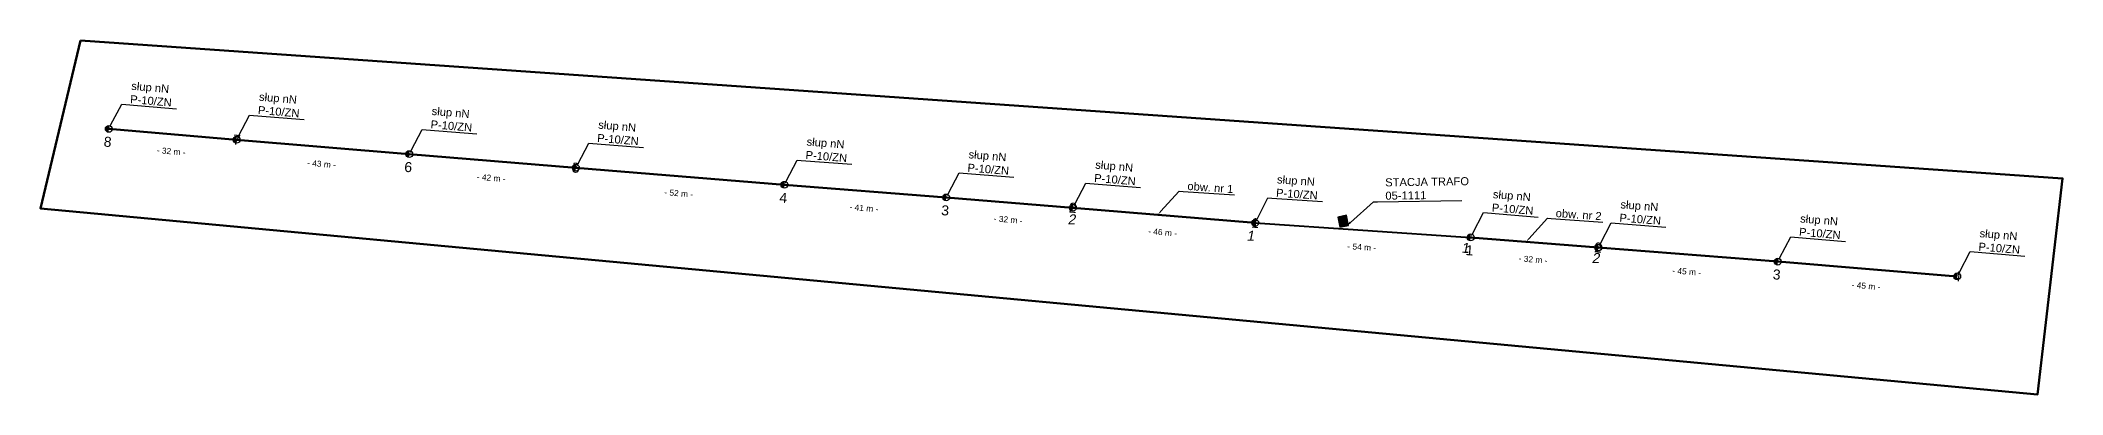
# Model space of a CAD drawing. Header units: metres. Extents: x 7531723 to 15066081, y 5784574 to 11569750.
# Drawn here: x 7532737 to 7533243, y 5784835 to 5784923 of the extents above; entities that cross this region are included whole.
import ezdxf
from ezdxf import colors
from ezdxf.entities.mleader import LeaderData, LeaderLine
from ezdxf.enums import TextEntityAlignment as Align
from ezdxf.math import Vec2, Vec3

# ---------------------------------------------------------------- set-up
doc = ezdxf.new("R2010")
doc.units = ezdxf.units.M
for name, color, linetype, lineweight in [('!tele', 30, 'Continuous', 40), ('!trafo', 6, 'Continuous', 50), ('_MM LINIA Sn', 40, 'Continuous', 30), ('_numery', 7, 'Continuous', 40)]:
    doc.layers.add(name, color=color, linetype=linetype, lineweight=lineweight)
for name, color, linetype in [('!wymiary', 7, 'Continuous'), ('_MM opisy', 7, 'Continuous'), ('_MM slupy', 5, 'Continuous'), ('_mm trafo', 3, 'Continuous'), ('_numery_05-1111_1', 7, 'Continuous'), ('_numery_05-1111_2', 7, 'Continuous')]:
    doc.layers.add(name, color=color, linetype=linetype)
for name, color, linetype, lineweight, plot in [('_arkusze model', 7, 'Continuous', 50, False), ('_kontrola_05-1111_1', 90, 'Continuous', 50, False), ('_kontrola_05-1111_2', 230, 'Continuous', 50, False)]:
    doc.layers.add(name, color=color, linetype=linetype, lineweight=lineweight, plot=plot)
doc.layers.get('0').off()
doc.styles.get("Standard").update_dxf_attribs({"font": 'arial.ttf'})
doc.dimstyles.new('opis linie', dxfattribs={"dimtxt": 1.5, "dimasz": 2.5, "dimexe": 1.25, "dimexo": 0.625, "dimgap": 2.5, "dimtad": 4, "dimdec": 0, "dimtxsty": 'Standard', "dimcen": 2.5, "dimse1": 1, "dimse2": 1, "dimsd1": 1, "dimsd2": 1, "dimclrt": 256, "dimazin": 3, "dimtfac": 1, "dimtdec": 0, "dimtmove": 0, "dimatfit": 3, "dimtfill": 1})

# ---------------------------------------------------------------- blocks, each defined once
blk = doc.blocks.new('ZN')
at = {"layer": '_MM slupy', "transparency": 33554687}
h = blk.add_hatch(color=256, dxfattribs=at)
h.dxf.hatch_style = 1
h.paths.add_polyline_path([(0, -0.86), (0, 0.86, 1)])
at = {"layer": '_MM slupy'}
blk.add_circle((0, 0), 0.857, dxfattribs=at)
blk = doc.blocks.new('*D126')
at = {"layer": 'Defpoints', "color": 0}
for p in [(7532754.46, 5784901.36), (7532786.33, 5784897.62), (7532786.42, 5784898.62)]:
    blk.add_point(p, dxfattribs=at)
at = {"layer": '!wymiary', "insert": (7532770.07, 5784895.74), "char_height": 1.5, "attachment_point": 5, "rotation": 355.0934, "bg_fill": 3, "box_fill_scale": 1.1, "bg_fill_color": 9, "bg_fill_true_color": 13158600, "bg_fill_transparency": 0}
blk.add_mtext('\\A1;- 32 m -', dxfattribs=at)
blk = doc.blocks.new('*D127')
at = {"layer": 'Defpoints', "color": 0}
for p in [(7532786.42, 5784898.62), (7532829.51, 5784894.05), (7532829.59, 5784895.05)]:
    blk.add_point(p, dxfattribs=at)
at = {"layer": '!wymiary', "insert": (7532807.65, 5784892.58), "char_height": 1.5, "attachment_point": 5, "rotation": 355.2726, "bg_fill": 3, "box_fill_scale": 1.1, "bg_fill_color": 9, "bg_fill_true_color": 13158600, "bg_fill_transparency": 0}
blk.add_mtext('\\A1;- 43 m -', dxfattribs=at)
blk = doc.blocks.new('*D128')
at = {"layer": 'Defpoints', "color": 0}
for p in [(7532829.59, 5784895.05), (7532871.23, 5784891.64), (7532871.15, 5784890.64)]:
    blk.add_point(p, dxfattribs=at)
at = {"layer": '!wymiary', "insert": (7532850.06, 5784889.11), "char_height": 1.5, "attachment_point": 5, "rotation": 355.3184, "bg_fill": 3, "box_fill_scale": 1.1, "bg_fill_color": 9, "bg_fill_true_color": 13158600, "bg_fill_transparency": 0}
blk.add_mtext('\\A1;- 42 m -', dxfattribs=at)
blk = doc.blocks.new('*D129')
at = {"layer": 'Defpoints', "color": 0}
for p in [(7532871.23, 5784891.64), (7532923.35, 5784887.39), (7532923.27, 5784886.39)]:
    blk.add_point(p, dxfattribs=at)
at = {"layer": '!wymiary', "insert": (7532896.94, 5784885.26), "char_height": 1.5, "attachment_point": 5, "rotation": 355.3383, "bg_fill": 3, "box_fill_scale": 1.1, "bg_fill_color": 9, "bg_fill_true_color": 13158600, "bg_fill_transparency": 0}
blk.add_mtext('\\A1;- 52 m -', dxfattribs=at)
blk = doc.blocks.new('*D130')
at = {"layer": 'Defpoints', "color": 0}
for p in [(7532923.35, 5784887.39), (7532963.72, 5784883.23), (7532963.8, 5784884.23)]:
    blk.add_point(p, dxfattribs=at)
at = {"layer": '!wymiary', "insert": (7532943.24, 5784881.57), "char_height": 1.5, "attachment_point": 5, "rotation": 355.5331, "bg_fill": 3, "box_fill_scale": 1.1, "bg_fill_color": 9, "bg_fill_true_color": 13158600, "bg_fill_transparency": 0}
blk.add_mtext('\\A1;- 41 m -', dxfattribs=at)
blk = doc.blocks.new('*D131')
at = {"layer": 'Defpoints', "color": 0}
for p in [(7532963.8, 5784884.23), (7532995.46, 5784881.66), (7532995.38, 5784880.66)]:
    blk.add_point(p, dxfattribs=at)
at = {"layer": '!wymiary', "insert": (7532979.28, 5784878.69), "char_height": 1.5, "attachment_point": 5, "rotation": 355.3502, "bg_fill": 3, "box_fill_scale": 1.1, "bg_fill_color": 9, "bg_fill_true_color": 13158600, "bg_fill_transparency": 0}
blk.add_mtext('\\A1;- 32 m -', dxfattribs=at)
blk = doc.blocks.new('*D132')
at = {"layer": 'Defpoints', "color": 0}
for p in [(7532995.46, 5784881.66), (7533040.97, 5784876.88), (7533041.05, 5784877.88)]:
    blk.add_point(p, dxfattribs=at)
at = {"layer": '!wymiary', "insert": (7533017.9, 5784875.52), "char_height": 1.5, "attachment_point": 5, "rotation": 355.2665, "bg_fill": 3, "box_fill_scale": 1.1, "bg_fill_color": 9, "bg_fill_true_color": 13158600, "bg_fill_transparency": 0}
blk.add_mtext('\\A1;- 46 m -', dxfattribs=at)
blk = doc.blocks.new('*D133')
at = {"layer": 'Defpoints', "color": 0}
for p in [(7533041.05, 5784877.88), (7533094.83, 5784873.26), (7533094.89, 5784874.26)]:
    blk.add_point(p, dxfattribs=at)
at = {"layer": '!wymiary', "insert": (7533067.69, 5784871.82), "char_height": 1.5, "attachment_point": 5, "rotation": 356.1547, "bg_fill": 3, "box_fill_scale": 1.1, "bg_fill_color": 9, "bg_fill_true_color": 13158600, "bg_fill_transparency": 0}
blk.add_mtext('\\A1;- 54 m -', dxfattribs=at)
blk = doc.blocks.new('*D134')
at = {"layer": 'Defpoints', "color": 0}
for p in [(7533094.89, 5784874.26), (7533126.8, 5784871.71), (7533126.72, 5784870.72)]:
    blk.add_point(p, dxfattribs=at)
at = {"layer": '!wymiary', "insert": (7533110.51, 5784868.73), "char_height": 1.5, "attachment_point": 5, "rotation": 355.4363, "bg_fill": 3, "box_fill_scale": 1.1, "bg_fill_color": 9, "bg_fill_true_color": 13158600, "bg_fill_transparency": 0}
blk.add_mtext('\\A1;- 32 m -', dxfattribs=at)
blk = doc.blocks.new('*D135')
at = {"layer": 'Defpoints', "color": 0}
for p in [(7533126.8, 5784871.71), (7533171.59, 5784867.22), (7533171.67, 5784868.21)]:
    blk.add_point(p, dxfattribs=at)
at = {"layer": '!wymiary', "insert": (7533148.91, 5784865.71), "char_height": 1.5, "attachment_point": 5, "rotation": 355.541, "bg_fill": 3, "box_fill_scale": 1.1, "bg_fill_color": 9, "bg_fill_true_color": 13158600, "bg_fill_transparency": 0}
blk.add_mtext('\\A1;- 45 m -', dxfattribs=at)
blk = doc.blocks.new('*D136')
at = {"layer": 'Defpoints', "color": 0}
for p in [(7533171.67, 5784868.21), (7533216.44, 5784863.53), (7533216.52, 5784864.52)]:
    blk.add_point(p, dxfattribs=at)
at = {"layer": '!wymiary', "insert": (7533193.74, 5784862.12), "char_height": 1.5, "attachment_point": 5, "rotation": 355.295, "bg_fill": 3, "box_fill_scale": 1.1, "bg_fill_color": 9, "bg_fill_true_color": 13158600, "bg_fill_transparency": 0}
blk.add_mtext('\\A1;- 45 m -', dxfattribs=at)
blk = doc.blocks.new('trafo')
at = {"layer": '_mm trafo'}
h = blk.add_hatch(color=256, dxfattribs=at)
h.dxf.hatch_style = 1
h.paths.add_polyline_path([(-1.15, 1.02), (-0.52, -1.51), (1.64, -0.96), (1.01, 1.59)])
at = {"layer": '_MM LINIA Sn', "color": 2, "lineweight": 60}
for p, q in [((0.58, 0.02), (-0.43, 0.9)), ((-0.32, -0.23), (0.58, 0.02)), ((0.58, -0.92), (-0.32, -0.23)), ((0.55, -0.72), (0.41, -0.9)), ((0.41, -0.9), (0.58, -0.92)), ((0.58, -0.92), (0.55, -0.72))]:
    blk.add_line(p, q, dxfattribs=at)
at = {"layer": '_mm trafo', "flags": 128}
blk.add_lwpolyline([(-0.52, -1.52), (1.64, -0.96), (0.98, 1.58), (-1.17, 0.99), (-0.52, -1.52)], close=True, dxfattribs=at)
blk = doc.blocks.new('q')
at = {"layer": '_MM slupy'}
blk.add_blockref('ZN', (0, 0), dxfattribs=at)
at = {"layer": '_MM opisy'}
ml = blk.add_multileader_mtext('Standard', dxfattribs=at)
ml.set_content('\\pxql;słup nN\\PP-10/ZN', color=256)
ml.set_leader_properties()
ml.build(insert=Vec2(0, 0))
ml.multileader.update_dxf_attribs({"has_text_frame": 1, "text_left_attachment_type": 5, "text_right_attachment_type": 5, "dogleg_length": 1, "arrow_head_size": 1})
ctx = ml.context
ctx.base_point, ctx.char_height, ctx.arrow_head_size, ctx.landing_gap_size, ctx.plane_origin = Vec3(3.71, 6.41), 2, 1, 1, Vec3(1.72, -1.42)
ctx.left_attachment, ctx.right_attachment = 5, 5
notes = []
notes.append((ctx, [(0, (1, 1, 0), (2.71, 6.41), (1, 0), 1, [(0, [(0, 0), (2.71, 6.41)], 0, [])])]))
ctx.mtext.insert, ctx.mtext.flow_direction = Vec3(4.71, 12.21), 5
ctx.mtext.has_bg_fill, ctx.mtext.bg_color, ctx.mtext.bg_scale_factor, ctx.mtext.bg_transparency, ctx.mtext.use_window_bg_color = 1, -1023410175, 1, 0, 1
for ctx, leaders in notes:
    for number, flags, end, landing, length, lines in leaders:
        leader = LeaderData()
        leader.index, (leader.has_last_leader_line, leader.has_dogleg_vector, leader.attachment_direction) = number, flags
        leader.last_leader_point, leader.dogleg_vector, leader.dogleg_length = Vec3(end), Vec3(landing), length
        for number, points, colour, breaks in lines:
            line = LeaderLine()
            line.index, line.vertices, line.color, line.breaks = number, Vec3.list(points), colors.encode_raw_color(colour), breaks
            leader.lines.append(line)
        ctx.leaders.append(leader)

msp = doc.modelspace()

# ---------------------------------------------------------------- linework, layer by layer
at = {"layer": '!tele'}
msp.add_lwpolyline([(7532754.46, 5784901.36), (7532786.42, 5784898.62), (7532829.59, 5784895.05), (7532871.23, 5784891.64), (7532923.35, 5784887.39), (7532963.8, 5784884.23), (7532995.46, 5784881.66), (7533041.05, 5784877.88), (7533094.89, 5784874.26), (7533126.8, 5784871.71), (7533171.67, 5784868.21), (7533216.52, 5784864.52)], dxfattribs=at)
at = {"layer": '!trafo'}
msp.add_lwpolyline([(7532747.43, 5784923.43), (7532737.38, 5784881.47), (7533236.59, 5784835.01), (7533242.86, 5784889)], close=True, dxfattribs=at)

# ---------------------------------------------------------------- next in the draw order: block references
for p, rotation in [((7532754.46, 5784901.36), 355.093383157613), ((7532786.42, 5784898.62), 355.2726068560953), ((7532829.59, 5784895.05), 355.318357420796), ((7532871.23, 5784891.64), 355.3382675111636), ((7532923.35, 5784887.39), 355.5330609189215), ((7532963.8, 5784884.23), 355.3502022418888), ((7532995.46, 5784881.66), 355.2665219172271), ((7533041.05, 5784877.88), 356.1547087774215), ((7533094.89, 5784874.26), 355.4362843980688), ((7533126.8, 5784871.71), 355.5409520753066), ((7533171.67, 5784868.21), 355.2950440216997), ((7533216.52, 5784864.52), 355.2950440216997)]:
    msp.add_blockref('q', p, dxfattribs=dict(rotation=rotation))

# ---------------------------------------------------------------- next in the draw order: dimensions: what is measured, and where the dimension line sits
at = {"layer": '!wymiary'}
dim = msp.add_aligned_dim(p1=(7532754.46, 5784901.36), p2=(7532786.42, 5784898.62), distance=-1, dimstyle='opis linie', dxfattribs=at)
dim.commit()
dim.dimension.update_dxf_attribs({"geometry": '*D126', "text_midpoint": (7532770.07, 5784895.74)})

# ---------------------------------------------------------------- next in the draw order: texts
at = {"layer": '_numery_05-1111_1', "color": 7}
msp.add_text('8', height=2.5, rotation=-4.9066, dxfattribs=at).set_placement((7532754.29, 5784899.37), align=Align.TOP_CENTER)

# ---------------------------------------------------------------- next in the draw order: dimensions: what is measured, and where the dimension line sits
at = {"layer": '!wymiary'}
dim = msp.add_aligned_dim(p1=(7532786.42, 5784898.62), p2=(7532829.59, 5784895.05), distance=-1, dimstyle='opis linie', dxfattribs=at)
dim.commit()
dim.dimension.update_dxf_attribs({"geometry": '*D127', "text_midpoint": (7532807.65, 5784892.58)})

# ---------------------------------------------------------------- next in the draw order: linework, layer by layer
at = {"layer": '_kontrola_05-1111_1', "color": 90}
msp.add_lwpolyline([(7532786.42, 5784898.62), (7532754.46, 5784901.36)], dxfattribs=at)

# ---------------------------------------------------------------- next in the draw order: texts
at = {"layer": '_numery_05-1111_1', "color": 7}
msp.add_text('7', height=2.5, rotation=355.0934, dxfattribs=at).set_placement((7532786.26, 5784896.63), align=Align.BOTTOM_CENTER)

# ---------------------------------------------------------------- next in the draw order: dimensions: what is measured, and where the dimension line sits
at = {"layer": '!wymiary'}
dim = msp.add_aligned_dim(p1=(7532829.59, 5784895.05), p2=(7532871.23, 5784891.64), distance=-1, dimstyle='opis linie', dxfattribs=at)
dim.commit()
dim.dimension.update_dxf_attribs({"geometry": '*D128', "text_midpoint": (7532850.06, 5784889.11)})

# ---------------------------------------------------------------- next in the draw order: linework, layer by layer
at = {"layer": '_kontrola_05-1111_1', "color": 90}
msp.add_lwpolyline([(7532829.59, 5784895.05), (7532786.42, 5784898.62)], dxfattribs=at)

# ---------------------------------------------------------------- next in the draw order: texts
at = {"layer": '_numery_05-1111_1', "color": 7}
msp.add_text('6', height=2.5, rotation=-4.6816, dxfattribs=at).set_placement((7532829.43, 5784893.06), align=Align.TOP_CENTER)

# ---------------------------------------------------------------- next in the draw order: dimensions: what is measured, and where the dimension line sits
at = {"layer": '!wymiary'}
dim = msp.add_aligned_dim(p1=(7532871.23, 5784891.64), p2=(7532923.35, 5784887.39), distance=-1, dimstyle='opis linie', dxfattribs=at)
dim.commit()
dim.dimension.update_dxf_attribs({"geometry": '*D129', "text_midpoint": (7532896.94, 5784885.26)})

# ---------------------------------------------------------------- next in the draw order: linework, layer by layer
at = {"layer": '_kontrola_05-1111_1', "color": 90}
msp.add_lwpolyline([(7532871.23, 5784891.64), (7532829.59, 5784895.05)], dxfattribs=at)

# ---------------------------------------------------------------- next in the draw order: texts
at = {"layer": '_numery_05-1111_1', "color": 7}
msp.add_text('5', height=2.5, rotation=355.3184, dxfattribs=at).set_placement((7532871.07, 5784889.65), align=Align.BOTTOM_CENTER)

# ---------------------------------------------------------------- next in the draw order: dimensions: what is measured, and where the dimension line sits
at = {"layer": '!wymiary'}
dim = msp.add_aligned_dim(p1=(7532923.35, 5784887.39), p2=(7532963.8, 5784884.23), distance=-1, dimstyle='opis linie', dxfattribs=at)
dim.commit()
dim.dimension.update_dxf_attribs({"geometry": '*D130', "text_midpoint": (7532943.24, 5784881.57)})

# ---------------------------------------------------------------- next in the draw order: linework, layer by layer
at = {"layer": '_kontrola_05-1111_1', "color": 90}
msp.add_lwpolyline([(7532923.35, 5784887.39), (7532871.23, 5784891.64)], dxfattribs=at)

# ---------------------------------------------------------------- next in the draw order: texts
at = {"layer": '_numery_05-1111_1', "color": 7}
msp.add_text('4', height=2.5, rotation=-4.4669, dxfattribs=at).set_placement((7532923.19, 5784885.4), align=Align.TOP_CENTER)

# ---------------------------------------------------------------- next in the draw order: dimensions: what is measured, and where the dimension line sits
at = {"layer": '!wymiary'}
dim = msp.add_aligned_dim(p1=(7532963.8, 5784884.23), p2=(7532995.46, 5784881.66), distance=-1, dimstyle='opis linie', dxfattribs=at)
dim.commit()
dim.dimension.update_dxf_attribs({"geometry": '*D131', "text_midpoint": (7532979.28, 5784878.69)})

# ---------------------------------------------------------------- next in the draw order: linework, layer by layer
at = {"layer": '_kontrola_05-1111_1', "color": 90}
msp.add_lwpolyline([(7532963.8, 5784884.23), (7532923.35, 5784887.39)], dxfattribs=at)

# ---------------------------------------------------------------- next in the draw order: texts
at = {"layer": '_numery_05-1111_1', "color": 7}
msp.add_text('3', height=2.5, rotation=-4.6498, dxfattribs=at).set_placement((7532963.64, 5784882.24), align=Align.TOP_CENTER)

# ---------------------------------------------------------------- next in the draw order: dimensions: what is measured, and where the dimension line sits
at = {"layer": '!wymiary'}
dim = msp.add_aligned_dim(p1=(7532995.46, 5784881.66), p2=(7533041.05, 5784877.88), distance=-1, dimstyle='opis linie', dxfattribs=at)
dim.commit()
dim.dimension.update_dxf_attribs({"geometry": '*D132', "text_midpoint": (7533017.9, 5784875.52)})

# ---------------------------------------------------------------- next in the draw order: linework, layer by layer
at = {"layer": '_kontrola_05-1111_1', "color": 90}
msp.add_lwpolyline([(7532995.46, 5784881.66), (7532963.8, 5784884.23)], dxfattribs=at)

# ---------------------------------------------------------------- next in the draw order: texts
at = {"layer": '_numery', "oblique": 10}
msp.add_text('2', height=2.5, rotation=358.8205, dxfattribs=at).set_placement((7532994.14, 5784877.53))
at = {"layer": '_numery_05-1111_1', "color": 7}
msp.add_text('2', height=2.5, rotation=355.3502, dxfattribs=at).set_placement((7532995.3, 5784879.66), align=Align.BOTTOM_CENTER)

# ---------------------------------------------------------------- next in the draw order: dimensions: what is measured, and where the dimension line sits
at = {"layer": '!wymiary'}
dim = msp.add_aligned_dim(p1=(7533041.05, 5784877.88), p2=(7533094.89, 5784874.26), distance=-1, dimstyle='opis linie', dxfattribs=at)
dim.commit()
dim.dimension.update_dxf_attribs({"geometry": '*D133', "text_midpoint": (7533067.69, 5784871.82)})

# ---------------------------------------------------------------- next in the draw order: leaders
at = {"layer": '_MM opisy', "color": 1}
ml = msp.add_multileader_mtext('Standard', dxfattribs=at)
ml.set_content('\\pxql;obw. nr 1', color=1)
ml.set_leader_properties()
ml.build(insert=Vec2(0, 0))
ml.multileader.update_dxf_attribs({"has_text_frame": 1, "text_left_attachment_type": 5, "text_right_attachment_type": 5, "dogleg_length": 1, "arrow_head_size": 1})
ctx = ml.context
ctx.base_point, ctx.char_height, ctx.arrow_head_size, ctx.landing_gap_size, ctx.plane_origin, ctx.plane_x_axis, ctx.plane_y_axis = Vec3(7533023.01, 5784885.73), 2, 1, 1, Vec3(7533029.75, 5784878.7), Vec3(0.997593, -0.069339), Vec3(0.069339, 0.997593)
ctx.left_attachment, ctx.right_attachment = 5, 5
notes = []
notes.append((ctx, [(0, (1, 1, 0), (7533022.02, 5784885.8), (0.997593, -0.069339), 1, [(0, [(7533016.71, 5784879.94)], 0, [])])]))
ctx.mtext.insert, ctx.mtext.text_direction, ctx.mtext.flow_direction = Vec3(7533024.18, 5784888.1), Vec3(0.997593, -0.069339), 5
ctx.mtext.has_bg_fill, ctx.mtext.bg_color, ctx.mtext.bg_scale_factor, ctx.mtext.bg_transparency, ctx.mtext.use_window_bg_color = 1, -1023410175, 1, 0, 1
for ctx, leaders in notes:
    for number, flags, end, landing, length, lines in leaders:
        leader = LeaderData()
        leader.index, (leader.has_last_leader_line, leader.has_dogleg_vector, leader.attachment_direction) = number, flags
        leader.last_leader_point, leader.dogleg_vector, leader.dogleg_length = Vec3(end), Vec3(landing), length
        for number, points, colour, breaks in lines:
            line = LeaderLine()
            line.index, line.vertices, line.color, line.breaks = number, Vec3.list(points), colors.encode_raw_color(colour), breaks
            leader.lines.append(line)
        ctx.leaders.append(leader)

# ---------------------------------------------------------------- next in the draw order: linework, layer by layer
at = {"layer": '_kontrola_05-1111_1', "color": 90}
msp.add_lwpolyline([(7533041.05, 5784877.88), (7532995.46, 5784881.66)], dxfattribs=at)

# ---------------------------------------------------------------- next in the draw order: block references
at = {"layer": '_arkusze model', "rotation": 357.3066721443945}
msp.add_blockref('trafo', (7533062.81, 5784878.29), dxfattribs=at)

# ---------------------------------------------------------------- next in the draw order: texts
at = {"layer": '_numery', "oblique": 10}
msp.add_text('1', height=2.5, rotation=358.8205, dxfattribs=at).set_placement((7533038.84, 5784873.43))
at = {"layer": '_numery_05-1111_1', "color": 7}
msp.add_text('1', height=2.5, rotation=355.2665, dxfattribs=at).set_placement((7533040.89, 5784875.89), align=Align.BOTTOM_CENTER)

# ---------------------------------------------------------------- next in the draw order: dimensions: what is measured, and where the dimension line sits
at = {"layer": '!wymiary'}
dim = msp.add_aligned_dim(p1=(7533094.89, 5784874.26), p2=(7533126.8, 5784871.71), distance=-1, dimstyle='opis linie', dxfattribs=at)
dim.commit()
dim.dimension.update_dxf_attribs({"geometry": '*D134', "text_midpoint": (7533110.51, 5784868.73)})

# ---------------------------------------------------------------- next in the draw order: texts
at = {"layer": '_numery', "oblique": 10}
msp.add_text('1', height=2.5, rotation=358.8205, dxfattribs=at).set_placement((7533092.53, 5784870.41))
at = {"layer": '_numery_05-1111_2', "color": 7}
msp.add_text('1', height=2.5, rotation=-4.5637, dxfattribs=at).set_placement((7533094.73, 5784872.27), align=Align.TOP_CENTER)

# ---------------------------------------------------------------- next in the draw order: dimensions: what is measured, and where the dimension line sits
at = {"layer": '!wymiary'}
dim = msp.add_aligned_dim(p1=(7533126.8, 5784871.71), p2=(7533171.67, 5784868.21), distance=-1, dimstyle='opis linie', dxfattribs=at)
dim.commit()
dim.dimension.update_dxf_attribs({"geometry": '*D135', "text_midpoint": (7533148.91, 5784865.71)})

# ---------------------------------------------------------------- next in the draw order: leaders
at = {"layer": '_mm trafo', "color": 3}
ml = msp.add_multileader_mtext('Standard', dxfattribs=at)
ml.set_content('STACJA TRAFO\\P05-1111', color=3)
ml.set_leader_properties()
ml.build(insert=Vec2(0, 0))
ml.multileader.update_dxf_attribs({"has_text_frame": 1, "text_left_attachment_type": 5, "text_right_attachment_type": 5, "dogleg_length": 1, "arrow_head_size": 1.5})
ctx = ml.context
ctx.base_point, ctx.char_height, ctx.arrow_head_size, ctx.plane_origin, ctx.plane_x_axis, ctx.plane_y_axis = Vec3(7533071.6, 5784883.14), 2, 1.5, Vec3(7533066.95, 5784846.2), Vec3(0.999891, 0.014731), Vec3(-0.014731, 0.999891)
ctx.left_attachment, ctx.right_attachment, ctx.attachment_type = 5, 5, 2
notes = []
notes.append((ctx, [(0, (1, 1, 0), (7533070.6, 5784883.13), (0.999891, 0.014731), 1, [(0, [(7533063.71, 5784877)], 0, [])])]))
ctx.mtext.insert, ctx.mtext.text_direction, ctx.mtext.rotation, ctx.mtext.flow_direction = Vec3(7533073.52, 5784888.99), Vec3(0.999891, 0.014731), 6.129723, 5
ctx.mtext.has_bg_fill, ctx.mtext.bg_color, ctx.mtext.bg_scale_factor, ctx.mtext.bg_transparency, ctx.mtext.use_window_bg_color = 1, -1073741824, 1, 0, 1
for ctx, leaders in notes:
    for number, flags, end, landing, length, lines in leaders:
        leader = LeaderData()
        leader.index, (leader.has_last_leader_line, leader.has_dogleg_vector, leader.attachment_direction) = number, flags
        leader.last_leader_point, leader.dogleg_vector, leader.dogleg_length = Vec3(end), Vec3(landing), length
        for number, points, colour, breaks in lines:
            line = LeaderLine()
            line.index, line.vertices, line.color, line.breaks = number, Vec3.list(points), colors.encode_raw_color(colour), breaks
            leader.lines.append(line)
        ctx.leaders.append(leader)

# ---------------------------------------------------------------- next in the draw order: dimensions: what is measured, and where the dimension line sits
at = {"layer": '!wymiary'}
dim = msp.add_aligned_dim(p1=(7533171.67, 5784868.21), p2=(7533216.52, 5784864.52), distance=-1, dimstyle='opis linie', dxfattribs=at)
dim.commit()
dim.dimension.update_dxf_attribs({"geometry": '*D136', "text_midpoint": (7533193.74, 5784862.12)})

# ---------------------------------------------------------------- next in the draw order: leaders
at = {"layer": '_MM opisy', "color": 1}
ml = msp.add_multileader_mtext('Standard', dxfattribs=at)
ml.set_content('\\pxql;obw. nr 2', color=1)
ml.set_leader_properties()
ml.build(insert=Vec2(0, 0))
ml.multileader.update_dxf_attribs({"has_text_frame": 1, "text_left_attachment_type": 5, "text_right_attachment_type": 5, "dogleg_length": 1, "arrow_head_size": 1})
ctx = ml.context
ctx.base_point, ctx.char_height, ctx.arrow_head_size, ctx.landing_gap_size, ctx.plane_origin, ctx.plane_x_axis, ctx.plane_y_axis = Vec3(7533115.07, 5784878.97), 2, 1, 1, Vec3(7533121.81, 5784871.95), Vec3(0.997593, -0.069339), Vec3(0.069339, 0.997593)
ctx.left_attachment, ctx.right_attachment = 5, 5
notes = []
notes.append((ctx, [(0, (1, 1, 0), (7533114.07, 5784879.04), (0.997593, -0.069339), 1, [(0, [(7533108.77, 5784873.18)], 0, [])])]))
ctx.mtext.insert, ctx.mtext.text_direction, ctx.mtext.flow_direction = Vec3(7533116.24, 5784881.34), Vec3(0.997593, -0.069339), 5
ctx.mtext.has_bg_fill, ctx.mtext.bg_color, ctx.mtext.bg_scale_factor, ctx.mtext.bg_transparency, ctx.mtext.use_window_bg_color = 1, -1023410175, 1, 0, 1
for ctx, leaders in notes:
    for number, flags, end, landing, length, lines in leaders:
        leader = LeaderData()
        leader.index, (leader.has_last_leader_line, leader.has_dogleg_vector, leader.attachment_direction) = number, flags
        leader.last_leader_point, leader.dogleg_vector, leader.dogleg_length = Vec3(end), Vec3(landing), length
        for number, points, colour, breaks in lines:
            line = LeaderLine()
            line.index, line.vertices, line.color, line.breaks = number, Vec3.list(points), colors.encode_raw_color(colour), breaks
            leader.lines.append(line)
        ctx.leaders.append(leader)

# ---------------------------------------------------------------- next in the draw order: linework, layer by layer
at = {"layer": '_kontrola_05-1111_2', "color": 230}
for points in [[(7533094.89, 5784874.26), (7533126.8, 5784871.71)], [(7533126.8, 5784871.71), (7533171.67, 5784868.21)], [(7533171.67, 5784868.21), (7533216.52, 5784864.52)]]:
    msp.add_lwpolyline(points, dxfattribs=at)

# ---------------------------------------------------------------- next in the draw order: texts
at = {"layer": '_numery', "oblique": 10}
msp.add_text('2', height=2.5, rotation=358.8205, dxfattribs=at).set_placement((7533125.14, 5784867.86))
at = {"layer": '_numery_05-1111_2', "color": 7}
for s, rotation, p in [('2', 355.4363, (7533126.64, 5784869.72)), ('4', 355.295, (7533216.36, 5784862.53))]:
    msp.add_text(s, height=2.5, rotation=rotation, dxfattribs=at).set_placement(p, align=Align.BOTTOM_CENTER)
msp.add_text('3', height=2.5, rotation=-4.705, dxfattribs=at).set_placement((7533171.51, 5784866.22), align=Align.TOP_CENTER)

doc.saveas('drawing.dxf')
